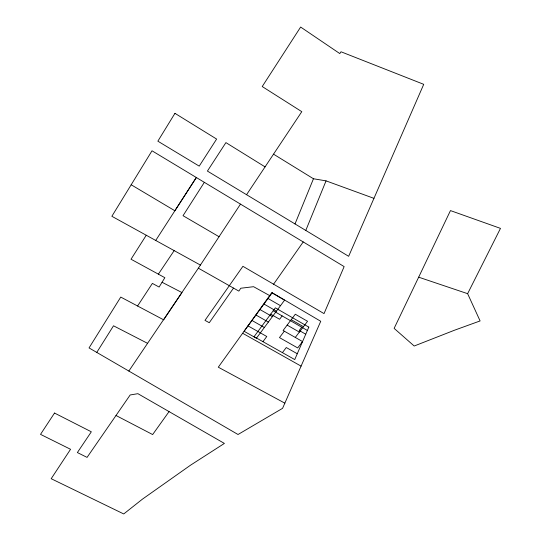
<?xml version="1.0" encoding="UTF-8"?>
<svg xmlns="http://www.w3.org/2000/svg" width="541" height="541" viewBox="0 0 541 541"><rect width="100%" height="100%" fill="white"/><g stroke="black" fill="none" stroke-linecap="round" stroke-linejoin="round"><path stroke-width="0.81" d="M295.014 223.94L313.462 178.76L326.047 180.87L373.953 198.351M305.787 230.446L326.047 180.87M284.843 403.16L320.739 321.286L271.846 292.539L218.294 367.197L284.843 403.16L282.571 408.333L238.02 434.504L89.042 347.924L120.751 297.077L163.632 319.819L181.965 292.566L162.05 282.267M418.673 277.181L450.464 210.591L500.479 228.376L467.627 293.675L480.097 320.935L454.575 330.186L414.19 346.017L394.125 328.373L418.673 277.181L467.627 293.675M96.771 352.414L113.515 325.797L147.632 343.373M146.259 235.24L131.017 259.227L164.856 277.689L159.115 287.055L152.386 283.41L137.57 306.003M233.523 288.082L209.279 322.72L204.978 320.373L242.916 266.307L324.032 313.604L344.137 266.598L204.342 182.337L183.034 215.697L219.044 236.721M155.72 240.447L196.336 177.509L204.342 182.337M128.839 371.052L198.364 268.174L240.481 204.119M246.554 194.699L301.797 111.669L262.223 86.54L300.64 27.05L339.802 53.579L340.986 51.767L423.725 84.328L348.647 256.306L207.413 171.078L225.908 142.608L265.07 166.878M158.371 274.145L174.168 250.618M273.489 284.343L303.217 241.935M169.062 411.6L152.65 434.558L116.004 415.488M262.94 341.669L266.781 336.509L248.028 325.885M282.132 315.897L279.623 319.264L270.689 314.152M284.309 331.18L279.481 337.604L297.692 347.931L302.554 341.574L283.099 330.49L295.305 314.233L307.552 321.293L295.291 337.435M282.409 352.631L286.284 347.532L297.273 353.746M301.716 327.197L299.22 330.483L305.739 334.216M200.407 265.07L111.859 216.285L152.007 150.79L196.336 177.509L174.878 210.76L131.186 184.772M269.655 295.596L253.58 286.696L240.779 288.238L238.845 291.099L198.364 268.174M242.639 333.263L301.08 366.122M251.984 320.475L264.353 327.494M255.967 315.024L268.356 322.084M259.971 309.553L272.373 316.647M287.143 325.1L299.356 332.086M263.994 304.049L276.424 311.183M291.214 319.684L303.44 326.703M268.045 298.51L280.488 305.685M273.205 310.744L307.369 330.463M273.536 154.165L313.462 178.76M308.823 327.109L294.744 359.576L254.067 336.671L275.342 307.849L308.823 327.109M174.946 113.333L157.857 141.174L199.216 166.134L216.623 139.064L174.946 113.333M54.519 413.053L40.521 434.362L70.56 449.294L51.185 478.704L123.733 513.95L142.459 499.133L190.493 465.213L224.393 443.417L137.894 393.679L130.171 394.971L87.067 457.395L77.377 452.553L91.328 431.799L54.519 413.053M272.116 292.945L244.086 331.275L256.414 338.22L284.58 300.16L272.116 292.945"/></g></svg>
